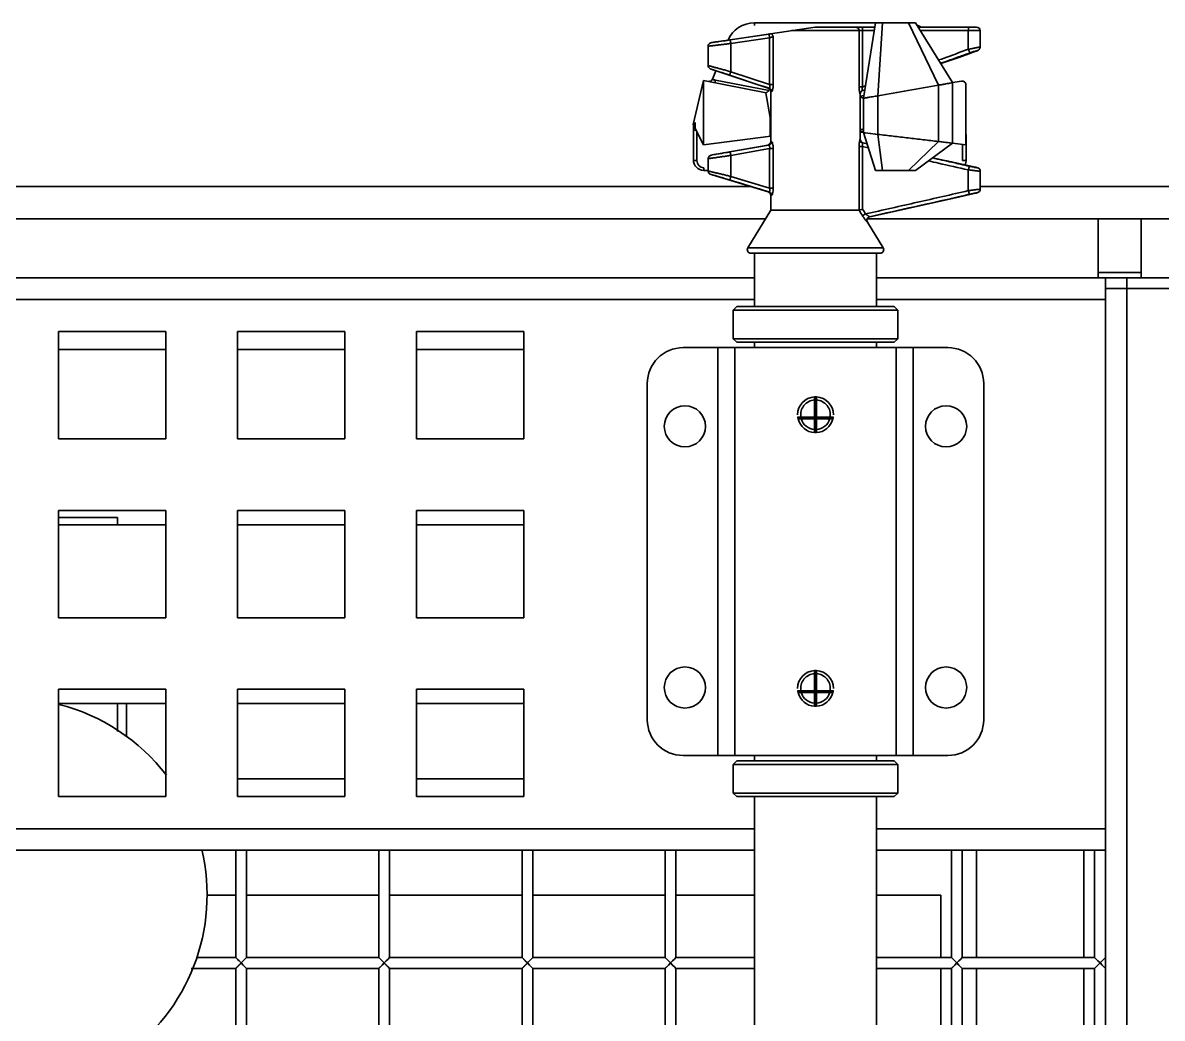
# Model space of a CAD drawing. Header units: millimetres. Extents: x 32496 to 166256, y 3504 to 23939.
# Drawn here: x 146806.7 to 147125.1, y 14450.9 to 14729.1 of the extents above; entities that cross this region are included whole.
import ezdxf

# ---------------------------------------------------------------- set-up
doc = ezdxf.new("R2010")
doc.units = ezdxf.units.MM
doc.layers.get('0').update_dxf_attribs({"lineweight": 35})

# ---------------------------------------------------------------- blocks, each defined once
blk = doc.blocks.new('8-1250')
at = {"linetype": 'Continuous'}
for p, q in [((-1585.22, -32177.49), (-1585.22, -32178.22)), ((-1585.22, -32177.49), (-1551.38, -32177.49)), ((-1554.69, -32198.58), (-1551.39, -32177.49)), ((-1554.69, -32198.58), (-1551.38, -32177.49)), ((-1551.38, -32177.49), (-1540.19, -32177.49)), ((-1550.69, -32197.88), (-1549.38, -32177.49)), ((-1533.8, -32194.92), (-1542.19, -32177.49)), ((-1540.18, -32177.52), (-1540.19, -32177.49)), ((-1529.83, -32194.22), (-1540.18, -32177.52)), ((-1596.9, -32182.99), (-1568.2, -32178.7)), ((-1581.15, -32180.67), (-1592, -32182.28)), ((-1580.63, -32180.56), (-1580.37, -32180.56)), ((-1551.73, -32179.69), (-1574.82, -32179.69)), ((-1568.05, -32178.69), (-1551.57, -32178.69)), ((-1555.94, -32195.38), (-1555.94, -32179.69)), ((-1554.96, -32179.69), (-1554.96, -32195.38)), ((-1523.13, -32178.69), (-1539.45, -32178.69)), ((-1522.13, -32179.69), (-1538.83, -32179.69)), ((-1525.43, -32179.69), (-1525.43, -32184.9)), ((-1522.13, -32179.69), (-1522.13, -32184.28)), ((-1598.13, -32184.04), (-1598.13, -32189.43)), ((-1592.13, -32183.31), (-1591.8, -32183.27)), ((-1591.8, -32183.27), (-1580.95, -32181.66)), ((-1591.8, -32183.27), (-1591.8, -32191.16)), ((-1580.95, -32194.77), (-1580.95, -32181.66)), ((-1579.95, -32181.42), (-1579.95, -32194.77)), ((-1533.13, -32188.89), (-1528.1, -32187.15)), ((-1523.34, -32185.45), (-1528.1, -32187.15)), ((-1526.07, -32186.43), (-1528.1, -32187.15)), ((-1523.33, -32185.44), (-1526.07, -32186.43)), ((-1523.33, -32185.44), (-1523.34, -32185.45)), ((-1523.22, -32185.41), (-1523.33, -32185.44)), ((-1597.04, -32190.54), (-1597.03, -32190.54)), ((-1581.31, -32195.8), (-1597.03, -32190.54)), ((-1595.99, -32190.89), (-1596.93, -32193.24)), ((-1599.42, -32193.58), (-1602.33, -32205.88)), ((-1599.42, -32211.58), (-1599.42, -32193.58)), ((-1599.42, -32193.58), (-1581.96, -32197.03)), ((-1581.12, -32196.45), (-1596.06, -32193.49)), ((-1591.8, -32191.16), (-1592.13, -32191.06)), ((-1580.95, -32194.77), (-1591.8, -32191.16)), ((-1527.3, -32193.78), (-1529.83, -32194.22)), ((-1581.99, -32197.03), (-1580.8, -32203.96)), ((-1581.31, -32195.8), (-1581.08, -32195.8)), ((-1580.95, -32194.77), (-1579.95, -32194.77)), ((-1580.63, -32210.69), (-1580.63, -32196.75)), ((-1580.41, -32196.75), (-1580.63, -32196.75)), ((-1555.94, -32195.38), (-1554.96, -32195.38)), ((-1555, -32196.46), (-1554.32, -32196.22)), ((-1555, -32196.46), (-1554.96, -32196.46)), ((-1554.15, -32195.1), (-1554.96, -32195.38)), ((-1554.96, -32196.46), (-1554.33, -32196.24)), ((-1533.8, -32210.67), (-1533.8, -32194.92)), ((-1529.83, -32194.22), (-1529.83, -32211.14)), ((-1526.13, -32211.58), (-1526.13, -32194.77)), ((-1555.63, -32197.4), (-1555.67, -32197.4)), ((-1555.63, -32210.08), (-1555.63, -32197.4)), ((-1554.57, -32197.82), (-1555.63, -32198)), ((-1554.73, -32198.59), (-1554.69, -32198.58)), ((-1554.69, -32208.2), (-1554.69, -32198.58)), ((-1550.69, -32197.88), (-1550.69, -32208.67)), ((-1602.01, -32206.5), (-1602.33, -32205.88)), ((-1602.25, -32206.75), (-1602.25, -32215.79)), ((-1602.18, -32206.38), (-1601.77, -32205.36)), ((-1601.72, -32207.06), (-1602.01, -32206.5)), ((-1601.77, -32205.36), (-1601.72, -32207.06)), ((-1580.8, -32203.95), (-1580.78, -32209.2)), ((-1601.72, -32207.06), (-1599.42, -32211.58)), ((-1601.25, -32207.99), (-1601.25, -32216.01)), ((-1599.42, -32211.58), (-1580.63, -32209.18)), ((-1550.69, -32208.67), (-1555.63, -32208.09)), ((-1551.38, -32218.79), (-1554.69, -32208.2)), ((-1551.39, -32218.79), (-1554.69, -32208.2)), ((-1550.69, -32208.67), (-1551.74, -32208.55)), ((-1549.38, -32218.79), (-1550.69, -32208.67)), ((-1526.13, -32208.63), (-1526.05, -32208.86)), ((-1526.05, -32215.79), (-1526.05, -32208.86)), ((-1581.45, -32211.67), (-1596.89, -32214.42)), ((-1581.23, -32211.67), (-1592.03, -32213.59)), ((-1591.8, -32214.57), (-1580.95, -32212.65)), ((-1581.23, -32211.67), (-1581.45, -32211.67)), ((-1580.95, -32223.74), (-1580.95, -32212.65)), ((-1579.95, -32212.65), (-1580.95, -32212.65)), ((-1580.63, -32210.69), (-1580.42, -32210.69)), ((-1579.95, -32212.65), (-1579.95, -32223.74)), ((-1555.94, -32229.89), (-1555.94, -32212.07)), ((-1554.96, -32212.07), (-1555.94, -32212.07)), ((-1555.66, -32210.08), (-1555.63, -32210.08)), ((-1554.96, -32212.07), (-1554.96, -32229.61)), ((-1554.96, -32212.07), (-1553.38, -32212.41)), ((-1554.84, -32211.06), (-1554.88, -32211.06)), ((-1553.72, -32211.31), (-1554.88, -32211.06)), ((-1554.84, -32211.06), (-1553.73, -32211.3)), ((-1542.19, -32218.79), (-1533.8, -32210.67)), ((-1540.19, -32218.79), (-1529.83, -32211.14)), ((-1529.83, -32211.14), (-1526.13, -32211.58)), ((-1527.05, -32216), (-1527.05, -32211.47)), ((-1598.13, -32215.49), (-1598.13, -32215.49)), ((-1598.13, -32215.49), (-1598.13, -32218.87)), ((-1596.89, -32214.42), (-1596.92, -32214.42)), ((-1592.13, -32214.62), (-1591.8, -32214.57)), ((-1591.8, -32214.57), (-1591.8, -32220.44)), ((-1535.41, -32215.26), (-1525.96, -32217.3)), ((-1598.13, -32218.79), (-1599.36, -32218.79)), ((-1551.38, -32218.79), (-1540.19, -32218.79)), ((-1528.21, -32216.81), (-1523.46, -32217.87)), ((-1525.96, -32217.3), (-1523.45, -32217.87)), ((-1525.43, -32218.6), (-1525.43, -32224.41)), ((-1523.46, -32217.87), (-1523.45, -32217.87)), ((-1522.13, -32218.98), (-1522.13, -32224.02)), ((-1597.01, -32219.98), (-1597, -32219.98)), ((-1581.34, -32224.75), (-1597, -32219.98)), ((-1591.8, -32220.44), (-1592.13, -32220.36)), ((-1580.95, -32223.74), (-1591.8, -32220.44)), ((-1586.13, -32223.29), (-2309.13, -32223.29)), ((-1581.34, -32224.75), (-1581.11, -32224.75)), ((-1580.95, -32223.74), (-1579.95, -32223.74)), ((-1580.63, -32229.89), (-1580.63, -32225.7)), ((-1580.41, -32225.7), (-1580.63, -32225.7)), ((-1523.46, -32225.14), (-1528.21, -32226.22)), ((-1525.84, -32225.69), (-1528.21, -32226.22)), ((-1523.44, -32225.13), (-1525.84, -32225.69)), ((-1523.44, -32225.13), (-1523.46, -32225.14)), ((-1523.35, -32225.11), (-1523.44, -32225.13)), ((-1386.63, -32223.29), (-1522.13, -32223.29)), ((-1552.97, -32231.69), (-1528.21, -32226.22)), ((-1580.63, -32229.89), (-1587.05, -32240.37)), ((-1580.63, -32229.89), (-1555.95, -32229.89)), ((-1553.01, -32231.69), (-1552.97, -32231.69)), ((-1582.1, -32232.29), (-2309.13, -32232.29)), ((-1386.63, -32232.29), (-1553.68, -32232.29)), ((-1553.61, -32233.19), (-1553.64, -32233.19)), ((-1553.61, -32233.19), (-1549.21, -32240.37)), ((-1489.13, -32248.79), (-1489.13, -32232.29)), ((-1477.13, -32248.79), (-1477.13, -32232.29)), ((-1587.05, -32240.37), (-1549.21, -32240.37)), ((-1550.06, -32241.89), (-1586.19, -32241.89)), ((-1585.13, -32241.89), (-1585.13, -32256.79)), ((-1551.13, -32241.89), (-1551.13, -32256.79)), ((-1489.13, -32247.29), (-1477.13, -32247.29)), ((-2211.13, -32248.79), (-1585.13, -32248.79)), ((-1551.13, -32248.79), (-1487.13, -32248.79)), ((-1487.13, -32408.79), (-1487.13, -32248.79)), ((-1407.13, -32248.79), (-1487.13, -32248.79)), ((-1481.13, -32248.79), (-1481.13, -32251.79)), ((-1407.13, -32251.79), (-1487.13, -32251.79)), ((-1487.13, -32251.79), (-1407.13, -32251.79)), ((-1481.13, -32251.79), (-1481.13, -34571.79)), ((-1585.13, -32254.79), (-2211.13, -32254.79)), ((-1590.13, -32256.79), (-1591.13, -32257.79)), ((-1546.13, -32256.79), (-1590.13, -32256.79)), ((-1487.13, -32254.79), (-1551.13, -32254.79)), ((-1546.13, -32256.79), (-1545.13, -32257.79)), ((-1591.13, -32257.79), (-1591.13, -32265.79)), ((-1545.13, -32257.79), (-1591.13, -32257.79)), ((-1545.13, -32257.79), (-1545.13, -32265.79)), ((-1779.63, -32263.79), (-1779.63, -32293.79)), ((-1749.63, -32263.79), (-1779.63, -32263.79)), ((-1749.63, -32293.79), (-1749.63, -32263.79)), ((-1729.63, -32263.79), (-1729.63, -32293.79)), ((-1699.63, -32263.79), (-1729.63, -32263.79)), ((-1699.63, -32293.79), (-1699.63, -32263.79)), ((-1679.63, -32263.79), (-1679.63, -32293.79)), ((-1649.63, -32263.79), (-1679.63, -32263.79)), ((-1649.63, -32293.79), (-1649.63, -32263.79)), ((-1591.13, -32265.79), (-1545.13, -32265.79)), ((-1590.13, -32266.79), (-1591.13, -32265.79)), ((-1590.13, -32266.79), (-1546.13, -32266.79)), ((-1585.13, -32266.79), (-1585.13, -32268.29)), ((-1551.13, -32266.79), (-1551.13, -32268.29)), ((-1546.13, -32266.79), (-1545.13, -32265.79)), ((-1779.63, -32268.79), (-1749.63, -32268.79)), ((-1729.63, -32268.79), (-1699.63, -32268.79)), ((-1679.63, -32268.79), (-1649.63, -32268.79)), ((-1605.13, -32268.29), (-1531.13, -32268.29)), ((-1595.43, -32382.29), (-1595.43, -32268.29)), ((-1590.63, -32382.29), (-1590.63, -32268.29)), ((-1545.63, -32268.29), (-1545.63, -32382.29)), ((-1540.83, -32268.29), (-1540.83, -32382.29)), ((-1615.13, -32278.29), (-1615.13, -32372.29)), ((-1521.13, -32278.29), (-1521.13, -32372.29)), ((-1568.38, -32282.05), (-1568.38, -32287.71)), ((-1568.13, -32292.04), (-1568.13, -32282.04)), ((-1568.13, -32292.04), (-1568.13, -32282.04)), ((-1567.88, -32287.71), (-1567.88, -32282.05)), ((-1573.04, -32287.71), (-1573.04, -32287.96)), ((-1568.38, -32287.71), (-1573.04, -32287.71)), ((-1572.99, -32288.21), (-1568.38, -32288.21)), ((-1568.38, -32288.21), (-1568.38, -32292.03)), ((-1563.21, -32287.71), (-1567.88, -32287.71)), ((-1567.88, -32292.03), (-1567.88, -32288.21)), ((-1567.88, -32288.21), (-1563.27, -32288.21)), ((-1563.21, -32287.96), (-1563.21, -32287.71)), ((-1779.63, -32293.79), (-1749.63, -32293.79)), ((-1729.63, -32293.79), (-1699.63, -32293.79)), ((-1679.63, -32293.79), (-1649.63, -32293.79)), ((-1779.63, -32313.79), (-1779.63, -32343.79)), ((-1749.63, -32313.79), (-1779.63, -32313.79)), ((-1749.63, -32343.79), (-1749.63, -32313.79)), ((-1729.63, -32313.79), (-1729.63, -32343.79)), ((-1699.63, -32313.79), (-1729.63, -32313.79)), ((-1699.63, -32343.79), (-1699.63, -32313.79)), ((-1679.63, -32313.79), (-1679.63, -32343.79)), ((-1649.63, -32313.79), (-1679.63, -32313.79)), ((-1649.63, -32343.79), (-1649.63, -32313.79)), ((-1779.63, -32315.79), (-1763.13, -32315.79)), ((-1779.63, -32317.79), (-1749.63, -32317.79)), ((-1763.13, -32315.79), (-1763.13, -32317.79)), ((-1729.63, -32317.79), (-1699.63, -32317.79)), ((-1679.63, -32317.79), (-1649.63, -32317.79)), ((-1779.63, -32343.79), (-1749.63, -32343.79)), ((-1729.63, -32343.79), (-1699.63, -32343.79)), ((-1679.63, -32343.79), (-1649.63, -32343.79)), ((-1568.38, -32358.55), (-1568.38, -32364.21)), ((-1568.13, -32368.54), (-1568.13, -32358.54)), ((-1568.13, -32368.54), (-1568.13, -32358.54)), ((-1567.88, -32364.21), (-1567.88, -32358.55)), ((-1779.63, -32363.79), (-1779.63, -32393.79)), ((-1749.63, -32363.79), (-1779.63, -32363.79)), ((-1749.63, -32393.79), (-1749.63, -32363.79)), ((-1729.63, -32363.79), (-1729.63, -32393.79)), ((-1699.63, -32363.79), (-1729.63, -32363.79)), ((-1699.63, -32393.79), (-1699.63, -32363.79)), ((-1679.63, -32363.79), (-1679.63, -32393.79)), ((-1649.63, -32363.79), (-1679.63, -32363.79)), ((-1649.63, -32393.79), (-1649.63, -32363.79)), ((-1573.04, -32364.21), (-1573.04, -32364.46)), ((-1568.38, -32364.21), (-1573.04, -32364.21)), ((-1572.99, -32364.71), (-1568.38, -32364.71)), ((-1568.38, -32364.71), (-1568.38, -32368.53)), ((-1563.21, -32364.21), (-1567.88, -32364.21)), ((-1567.88, -32368.53), (-1567.88, -32364.71)), ((-1567.88, -32364.71), (-1563.27, -32364.71)), ((-1563.21, -32364.46), (-1563.21, -32364.21)), ((-1779.63, -32367.79), (-1749.63, -32367.79)), ((-1763.13, -32367.79), (-1763.13, -32375.56)), ((-1760.63, -32377.04), (-1760.63, -32367.79)), ((-1729.63, -32367.79), (-1699.63, -32367.79)), ((-1679.63, -32367.79), (-1649.63, -32367.79)), ((-1605.13, -32382.29), (-1531.13, -32382.29)), ((-1590.13, -32383.79), (-1591.13, -32384.79)), ((-1591.13, -32384.79), (-1591.13, -32392.79)), ((-1545.13, -32384.79), (-1591.13, -32384.79)), ((-1546.13, -32383.79), (-1590.13, -32383.79)), ((-1585.13, -32382.29), (-1585.13, -32383.79)), ((-1551.13, -32382.29), (-1551.13, -32383.79)), ((-1546.13, -32383.79), (-1545.13, -32384.79)), ((-1545.13, -32384.79), (-1545.13, -32392.79)), ((-1699.63, -32388.79), (-1729.63, -32388.79)), ((-1649.63, -32388.79), (-1679.63, -32388.79)), ((-1779.63, -32393.79), (-1749.63, -32393.79)), ((-1729.63, -32393.79), (-1699.63, -32393.79)), ((-1679.63, -32393.79), (-1649.63, -32393.79)), ((-1591.13, -32392.79), (-1545.13, -32392.79)), ((-1590.13, -32393.79), (-1591.13, -32392.79)), ((-1590.13, -32393.79), (-1546.13, -32393.79)), ((-1585.13, -32393.79), (-1585.13, -33324.79)), ((-1551.13, -32393.79), (-1551.13, -33324.79)), ((-1546.13, -32393.79), (-1545.13, -32392.79)), ((-2211.13, -32402.79), (-1585.13, -32402.79)), ((-1551.13, -32402.79), (-1487.13, -32402.79)), ((-1585.13, -32408.79), (-2211.13, -32408.79)), ((-1730.13, -32408.79), (-1730.13, -32438.79)), ((-1727.13, -32408.79), (-1727.13, -32438.79)), ((-1690.13, -32408.79), (-1690.13, -32438.79)), ((-1687.13, -32408.79), (-1687.13, -32438.79)), ((-1650.13, -32408.79), (-1650.13, -32438.79)), ((-1647.13, -32408.79), (-1647.13, -32438.79)), ((-1610.13, -32408.79), (-1610.13, -32438.79)), ((-1607.13, -32408.79), (-1607.13, -32438.79)), ((-1487.13, -32408.79), (-1551.13, -32408.79)), ((-1530.13, -32408.79), (-1530.13, -32438.79)), ((-1527.13, -32408.79), (-1527.13, -32438.79)), ((-1523.13, -32438.79), (-1523.13, -32408.79)), ((-1493.13, -32438.79), (-1493.13, -32408.79)), ((-1490.13, -32408.79), (-1490.13, -32438.79)), ((-1487.13, -33311.79), (-1487.13, -32408.79)), ((-1730.13, -32421.29), (-1738.13, -32421.29)), ((-1690.13, -32421.29), (-1727.13, -32421.29)), ((-1650.13, -32421.29), (-1687.13, -32421.29)), ((-1610.13, -32421.29), (-1647.13, -32421.29)), ((-1585.13, -32421.29), (-1607.13, -32421.29)), ((-1533.13, -32421.29), (-1551.13, -32421.29)), ((-1533.13, -32438.79), (-1533.13, -32421.29)), ((-1741.05, -32438.79), (-1730.13, -32438.79)), ((-1730.13, -32441.79), (-1727.13, -32438.79)), ((-1727.13, -32441.79), (-1730.13, -32438.79)), ((-1727.13, -32438.79), (-1727.56, -32439.22)), ((-1727.13, -32438.79), (-1690.13, -32438.79)), ((-1690.13, -32441.79), (-1687.13, -32438.79)), ((-1687.13, -32441.79), (-1690.13, -32438.79)), ((-1687.13, -32438.79), (-1687.56, -32439.22)), ((-1687.13, -32438.79), (-1650.13, -32438.79)), ((-1650.13, -32441.79), (-1647.13, -32438.79)), ((-1647.13, -32441.79), (-1650.13, -32438.79)), ((-1647.13, -32438.79), (-1647.56, -32439.22)), ((-1647.13, -32438.79), (-1610.13, -32438.79)), ((-1610.13, -32441.79), (-1607.13, -32438.79)), ((-1607.13, -32441.79), (-1610.13, -32438.79)), ((-1607.13, -32438.79), (-1607.56, -32439.22)), ((-1607.13, -32438.79), (-1585.13, -32438.79)), ((-1551.13, -32438.79), (-1530.13, -32438.79)), ((-1530.13, -32441.79), (-1527.13, -32438.79)), ((-1527.13, -32441.79), (-1530.13, -32438.79)), ((-1527.13, -32438.79), (-1527.56, -32439.22)), ((-1527.13, -32438.79), (-1490.13, -32438.79)), ((-1490.13, -32441.79), (-1487.13, -32438.79)), ((-1487.13, -32441.79), (-1490.13, -32438.79)), ((-1487.13, -32438.79), (-1487.56, -32439.22)), ((-1742.59, -32441.79), (-1730.13, -32441.79)), ((-1730.13, -32441.79), (-1730.13, -32478.79)), ((-1730.01, -32441.67), (-1729.22, -32440.88)), ((-1729.22, -32440.88), (-1728.63, -32440.29)), ((-1727.13, -32441.79), (-1727.13, -32478.79)), ((-1727.13, -32441.79), (-1690.13, -32441.79)), ((-1690.13, -32441.79), (-1690.13, -32478.79)), ((-1690.01, -32441.67), (-1689.22, -32440.88)), ((-1689.22, -32440.88), (-1688.63, -32440.29)), ((-1687.13, -32441.79), (-1687.13, -32478.79)), ((-1687.13, -32441.79), (-1650.13, -32441.79)), ((-1650.13, -32441.79), (-1650.13, -32478.79)), ((-1650.01, -32441.67), (-1649.22, -32440.88)), ((-1649.22, -32440.88), (-1648.63, -32440.29)), ((-1647.13, -32441.79), (-1647.13, -32478.79)), ((-1647.13, -32441.79), (-1610.13, -32441.79)), ((-1610.13, -32441.79), (-1610.13, -32478.79)), ((-1610.01, -32441.67), (-1609.22, -32440.88)), ((-1609.22, -32440.88), (-1608.63, -32440.29)), ((-1607.13, -32441.79), (-1607.13, -32478.79)), ((-1607.13, -32441.79), (-1585.13, -32441.79)), ((-1551.13, -32441.79), (-1530.13, -32441.79)), ((-1533.13, -32478.79), (-1533.13, -32441.79)), ((-1530.13, -32441.79), (-1530.13, -32478.79)), ((-1530.01, -32441.67), (-1529.22, -32440.88)), ((-1529.22, -32440.88), (-1528.63, -32440.29)), ((-1527.13, -32441.79), (-1527.13, -32478.79)), ((-1527.13, -32441.79), (-1490.13, -32441.79)), ((-1523.13, -32478.79), (-1523.13, -32441.79)), ((-1493.13, -32478.79), (-1493.13, -32441.79)), ((-1490.13, -32441.79), (-1490.13, -32478.79)), ((-1490.01, -32441.67), (-1489.22, -32440.88)), ((-1489.22, -32440.88), (-1488.63, -32440.29))]:
    blk.add_line(p, q, dxfattribs=at)
for points in [[(-1598.13, -32184.04), (-1598.13, -32183.99), (-1598.09, -32183.76), (-1598, -32183.56), (-1597.88, -32183.38), (-1597.73, -32183.24), (-1597.58, -32183.15), (-1597.45, -32183.1), (-1597.36, -32183.07), (-1597.31, -32183.06), (-1597.26, -32183.05), (-1597.21, -32183.04), (-1597.16, -32183.03), (-1597.1, -32183.02), (-1597.03, -32183.01), (-1596.95, -32183), (-1596.9, -32182.99)], [(-1522.13, -32184.28), (-1522.13, -32184.36), (-1522.18, -32184.6), (-1522.28, -32184.81), (-1522.42, -32184.99), (-1522.57, -32185.12), (-1522.7, -32185.19), (-1522.8, -32185.24), (-1522.9, -32185.28), (-1523.04, -32185.34), (-1523.22, -32185.41)], [(-1597.04, -32190.54), (-1597.1, -32190.52), (-1597.22, -32190.48), (-1597.32, -32190.44), (-1597.4, -32190.41), (-1597.48, -32190.38), (-1597.57, -32190.33), (-1597.69, -32190.26), (-1597.86, -32190.12), (-1598.02, -32189.88), (-1598.12, -32189.58), (-1598.13, -32189.43)], [(-1552.71, -32208.43), (-1553.54, -32208.34), (-1554.16, -32208.26), (-1554.56, -32208.22), (-1554.69, -32208.2)], [(-1598.13, -32215.49), (-1598.13, -32215.41), (-1598.07, -32215.16), (-1597.97, -32214.94), (-1597.82, -32214.76), (-1597.65, -32214.64), (-1597.51, -32214.56), (-1597.4, -32214.52), (-1597.34, -32214.5), (-1597.29, -32214.49), (-1597.23, -32214.48), (-1597.16, -32214.47), (-1597.09, -32214.45), (-1597.01, -32214.44), (-1596.92, -32214.42)], [(-1597.01, -32219.98), (-1597.11, -32219.95), (-1597.22, -32219.91), (-1597.32, -32219.88), (-1597.41, -32219.85), (-1597.49, -32219.81), (-1597.59, -32219.77), (-1597.73, -32219.68), (-1597.89, -32219.52), (-1598.04, -32219.28), (-1598.12, -32219), (-1598.13, -32218.87)], [(-1523.45, -32217.87), (-1523.35, -32217.89), (-1523.17, -32217.93), (-1523.04, -32217.97), (-1522.94, -32217.99), (-1522.86, -32218.02), (-1522.75, -32218.05), (-1522.62, -32218.12), (-1522.48, -32218.22), (-1522.35, -32218.35), (-1522.24, -32218.52), (-1522.16, -32218.72), (-1522.13, -32218.94), (-1522.13, -32218.98)], [(-1522.13, -32224.02), (-1522.13, -32224.06), (-1522.16, -32224.28), (-1522.24, -32224.48), (-1522.35, -32224.64), (-1522.48, -32224.78), (-1522.61, -32224.88), (-1522.75, -32224.94), (-1522.85, -32224.98), (-1522.94, -32225.01), (-1523.04, -32225.03), (-1523.17, -32225.07), (-1523.35, -32225.11)], [(-1728.63, -32440.29), (-1729.21, -32439.7), (-1729.69, -32439.23)], [(-1727.56, -32439.22), (-1728.05, -32439.71), (-1728.63, -32440.29)], [(-1688.63, -32440.29), (-1689.21, -32439.7), (-1689.69, -32439.23)], [(-1687.56, -32439.22), (-1688.05, -32439.71), (-1688.63, -32440.29)], [(-1648.63, -32440.29), (-1649.21, -32439.7), (-1649.69, -32439.23)], [(-1647.56, -32439.22), (-1648.05, -32439.71), (-1648.63, -32440.29)], [(-1608.63, -32440.29), (-1609.21, -32439.7), (-1609.69, -32439.23)], [(-1607.56, -32439.22), (-1608.05, -32439.71), (-1608.63, -32440.29)], [(-1528.63, -32440.29), (-1529.21, -32439.7), (-1529.69, -32439.23)], [(-1527.56, -32439.22), (-1528.05, -32439.71), (-1528.63, -32440.29)], [(-1488.63, -32440.29), (-1489.21, -32439.7), (-1489.69, -32439.23)], [(-1487.56, -32439.22), (-1488.05, -32439.71), (-1488.63, -32440.29)], [(-1728.63, -32440.29), (-1728.04, -32440.88), (-1727.57, -32441.35), (-1727.13, -32441.79)], [(-1688.63, -32440.29), (-1688.04, -32440.88), (-1687.57, -32441.35), (-1687.13, -32441.79)], [(-1648.63, -32440.29), (-1648.04, -32440.88), (-1647.57, -32441.35), (-1647.13, -32441.79)], [(-1608.63, -32440.29), (-1608.04, -32440.88), (-1607.57, -32441.35), (-1607.13, -32441.79)], [(-1528.63, -32440.29), (-1528.04, -32440.88), (-1527.57, -32441.35), (-1527.13, -32441.79)], [(-1488.63, -32440.29), (-1488.04, -32440.88), (-1487.57, -32441.35), (-1487.13, -32441.79)]]:
    blk.add_lwpolyline(points, dxfattribs=at)
for centre in [(-1604.63, -32290.29), (-1531.63, -32290.29), (-1604.63, -32363.29), (-1531.63, -32363.29)]:
    blk.add_circle(centre, 5.75, dxfattribs=at)
for centre, radius, start, end in [((-1585.22, -32185.49), 8, 90.0034, 156.7497), ((-1542.94, -32185.49), 8, 58.6127, 66.829), ((-1573.3, -32232.75), 52.67, 97.7147, 97.9945), ((-1568.05, -32179.69), 1, 90, 98.5), ((-1523.13, -32179.69), 1, 0, 90), ((-1575.02, -32201.62), 20.83, 106.386, 106.5364), ((-1597.86, -32192.87), 1, 266.2547, 338.2384), ((271.05, -26623.36), 5872.18, 251.50059, 251.614589), ((-1527.13, -32194.77), 1, 0, 99.9421), ((-1581.63, -32196.75), 1, 0, 71.5), ((-1554.63, -32197.4), 1, 109.1197, 180), ((-1601.25, -32206.75), 1, 158.2387, 180.0035), ((-1581.63, -32210.69), 1, 280.0707, 0), ((-1554.63, -32210.08), 1, 180, 257.8114), ((-1599.25, -32215.79), 3, 180.0034, 267.8579), ((-1529.05, -32215.79), 3, 331.7212, 0.0034), ((-1581.63, -32225.7), 1, 0, 73.0707), ((-2298.21, -32694.21), 875.53, 31.90907, 32.02792), ((-2207.41, -32643.03), 772.4, 32.24603, 32.36008), ((-1552.76, -32232.66), 1, 102.4572, 211.4875), ((-1586.19, -32240.89), 1, 148.5125, 270), ((-1550.06, -32240.89), 1, 270, 31.4875), ((-1605.13, -32278.29), 10, 90, 180), ((-1531.13, -32278.29), 10, 0, 90), ((-1568.13, -32287.04), 5, 92.866, 180), ((-1568.13, -32287.04), 4.13, 93.467, 189.3474), ((-1568.13, -32287.04), 5, 87.1597, 92.8498), ((-1568.13, -32287.04), 4, 90, 93.5854), ((-1568.13, -32287.04), 4, 86.4157, 90), ((-1568.13, -32287.04), 5, 0, 87.1335), ((-1568.13, -32287.04), 4.13, 350.6526, 86.533), ((-1568.13, -32287.04), 5, 187.0798, 190.6197), ((-1568.13, -32287.04), 5, 190.5936, 193.5369), ((-1568.13, -32287.04), 5, 193.5497, 267.134), ((-1568.13, -32287.04), 4.13, 196.4614, 266.533), ((-1568.13, -32287.04), 4, 189.6635, 197.0293), ((-1568.13, -32287.04), 5, 272.8665, 346.4503), ((-1568.13, -32287.04), 4.13, 273.467, 343.5386), ((-1568.13, -32287.04), 4, 342.9707, 350.3365), ((-1568.13, -32287.04), 5, 346.4685, 349.4113), ((-1568.13, -32287.04), 5, 349.3804, 352.9203), ((-1568.13, -32287.04), 4, 266.4167, 270), ((-1568.13, -32287.04), 5, 267.1478, 272.8715), ((-1568.13, -32287.04), 4, 270, 273.5849), ((-1568.13, -32363.54), 5, 92.866, 180), ((-1568.13, -32363.54), 4.13, 93.467, 189.3474), ((-1568.13, -32363.54), 5, 87.1597, 92.8498), ((-1568.13, -32363.54), 4, 90, 93.5854), ((-1568.13, -32363.54), 4, 86.4151, 90), ((-1568.13, -32363.54), 5, 0, 87.1335), ((-1568.13, -32363.54), 4.13, 350.6526, 86.533), ((-1568.13, -32363.54), 5, 187.0798, 190.6197), ((-1568.13, -32363.54), 5, 190.5935, 193.5369), ((-1568.13, -32363.54), 5, 193.5497, 267.134), ((-1568.13, -32363.54), 4.13, 196.4614, 266.533), ((-1568.13, -32363.54), 4, 189.6635, 197.0293), ((-1568.13, -32363.54), 5, 272.8665, 346.4503), ((-1568.13, -32363.54), 4.13, 273.467, 343.5386), ((-1568.13, -32363.54), 4, 342.9707, 350.3365), ((-1568.13, -32363.54), 5, 346.4685, 349.4113), ((-1568.13, -32363.54), 5, 349.3804, 352.9203), ((-1793.13, -32421.29), 55, 37.5291, 75.6753), ((-1568.13, -32363.54), 4, 266.4167, 270), ((-1568.13, -32363.54), 5, 267.1478, 272.8715), ((-1568.13, -32363.54), 4, 270, 273.5849), ((-1605.13, -32372.29), 10, 180, 270), ((-1531.13, -32372.29), 10, 270, 0), ((-1793.13, -32421.29), 55, 166.6691, 13.3257)]:
    blk.add_arc(centre, radius, start, end, dxfattribs=at)
for points, knots in [([(-1580.62, -32180.59), (-1580.67, -32180.6), (-1580.84, -32180.62), (-1581.02, -32180.65), (-1581.15, -32180.67)], [0, 0, 0, 0, 0.247376, 1, 1, 1, 1]), ([(-1581.15, -32180.67), (-1581.15, -32180.67), (-1581.14, -32180.68), (-1581.13, -32180.7), (-1581.11, -32180.76), (-1581.09, -32180.85), (-1581.07, -32180.97), (-1581.04, -32181.13), (-1581, -32181.36), (-1580.97, -32181.54), (-1580.95, -32181.66)], [0, 0, 0, 0, 0.007915, 0.023378, 0.080847, 0.1756, 0.305452, 0.463538, 0.639556, 1, 1, 1, 1]), ([(-1579.95, -32181.42), (-1579.98, -32181.31), (-1580.05, -32181.11), (-1580.15, -32180.84), (-1580.23, -32180.67), (-1580.31, -32180.58), (-1580.35, -32180.56), (-1580.37, -32180.56)], [0, 0, 0, 0, 0.344356, 0.64446, 0.869976, 0.946391, 1, 1, 1, 1]), ([(-1555.94, -32179.69), (-1555.94, -32179.56), (-1555.99, -32179.3), (-1556.21, -32178.97), (-1556.53, -32178.74), (-1556.79, -32178.69), (-1556.92, -32178.69)], [0, 0, 0, 0, 0.252956, 0.504145, 0.752908, 1, 1, 1, 1]), ([(-1554.96, -32179.69), (-1554.96, -32179.62), (-1554.96, -32179.5), (-1554.96, -32179.31), (-1554.96, -32179.14), (-1554.95, -32178.99), (-1554.95, -32178.88), (-1554.95, -32178.81), (-1554.95, -32178.77), (-1554.95, -32178.74), (-1554.95, -32178.71), (-1554.95, -32178.7), (-1554.95, -32178.69), (-1554.95, -32178.69)], [0, 0, 0, 0, 0.194896, 0.38267, 0.555501, 0.706973, 0.831354, 0.881788, 0.923755, 0.956829, 0.980664, 0.99509, 1, 1, 1, 1]), ([(-1525.11, -32178.69), (-1525.16, -32178.69), (-1525.23, -32178.75), (-1525.29, -32178.86), (-1525.34, -32178.99), (-1525.38, -32179.14), (-1525.42, -32179.37), (-1525.43, -32179.56), (-1525.43, -32179.69)], [0, 0, 0, 0, 0.13115, 0.228996, 0.350259, 0.492509, 0.651759, 1, 1, 1, 1]), ([(-1598.13, -32184.04), (-1598.13, -32184.04), (-1598.11, -32184.04), (-1598.1, -32184.03), (-1598.06, -32184.03), (-1598.01, -32184.02), (-1597.94, -32184.01), (-1597.86, -32184), (-1597.77, -32183.99), (-1597.62, -32183.97), (-1597.4, -32183.94), (-1597.09, -32183.91), (-1596.74, -32183.87), (-1596.35, -32183.82), (-1595.91, -32183.77), (-1595.26, -32183.69), (-1594.39, -32183.59), (-1593.28, -32183.46), (-1592.52, -32183.36), (-1592.13, -32183.31)], [0, 0, 0, 0, 0.001374, 0.005129, 0.01127, 0.019772, 0.030608, 0.043762, 0.059231, 0.077015, 0.119451, 0.17016, 0.228538, 0.294792, 0.367685, 0.446108, 0.618842, 0.805094, 1, 1, 1, 1]), ([(-1595.15, -32182.74), (-1595.32, -32182.76), (-1595.89, -32182.84), (-1596.46, -32182.92), (-1596.86, -32182.98)], [0, 0, 0, 0, 0.309339, 1, 1, 1, 1]), ([(-1592, -32182.28), (-1592.28, -32182.33), (-1593.33, -32182.48), (-1594.38, -32182.63), (-1595.15, -32182.74)], [0, 0, 0, 0, 0.265698, 1, 1, 1, 1]), ([(-1591.8, -32183.27), (-1591.81, -32183.15), (-1591.84, -32182.97), (-1591.88, -32182.74), (-1591.91, -32182.59), (-1591.94, -32182.46), (-1591.96, -32182.38), (-1591.98, -32182.33), (-1591.98, -32182.31), (-1591.99, -32182.29), (-1592, -32182.29), (-1592, -32182.28)], [0, 0, 0, 0, 0.362012, 0.538694, 0.697252, 0.826771, 0.921275, 0.954138, 0.977679, 0.99258, 1, 1, 1, 1]), ([(-1580.9, -32181.64), (-1580.8, -32181.61), (-1580.61, -32181.56), (-1580.34, -32181.49), (-1580.12, -32181.44), (-1580, -32181.42), (-1579.95, -32181.42)], [0, 0, 0, 0, 0.320076, 0.612132, 0.847335, 1, 1, 1, 1]), ([(-1522.13, -32184.28), (-1522.13, -32184.28), (-1522.13, -32184.28), (-1522.14, -32184.28), (-1522.16, -32184.28), (-1522.19, -32184.28), (-1522.25, -32184.29), (-1522.34, -32184.3), (-1522.44, -32184.32), (-1522.57, -32184.34), (-1522.72, -32184.37), (-1522.96, -32184.41), (-1523.28, -32184.47), (-1523.71, -32184.55), (-1524.16, -32184.64), (-1524.47, -32184.7), (-1524.63, -32184.74)], [0, 0, 0, 0, 0.00151, 0.005277, 0.011483, 0.020137, 0.044778, 0.079162, 0.122753, 0.174608, 0.234375, 0.30172, 0.454443, 0.626065, 0.810141, 1, 1, 1, 1]), ([(-1525.43, -32184.9), (-1526.12, -32185.15), (-1528.88, -32186.16), (-1531.65, -32187.15), (-1533.73, -32187.89)], [0, 0, 0, 0, 0.248821, 1, 1, 1, 1]), ([(-1533.16, -32188.83), (-1532.74, -32188.69), (-1531.06, -32188.09), (-1529.39, -32187.5), (-1528.13, -32187.05)], [0, 0, 0, 0, 0.250704, 1, 1, 1, 1]), ([(-1528.13, -32187.05), (-1527.85, -32186.95), (-1526.74, -32186.55), (-1525.62, -32186.15), (-1524.78, -32185.85)], [0, 0, 0, 0, 0.25048, 1, 1, 1, 1]), ([(-1524.63, -32184.74), (-1524.7, -32184.75), (-1524.97, -32184.8), (-1525.23, -32184.86), (-1525.43, -32184.9)], [0, 0, 0, 0, 0.253076, 1, 1, 1, 1]), ([(-1524.78, -32185.85), (-1524.83, -32185.86), (-1524.92, -32185.81), (-1525.02, -32185.71), (-1525.15, -32185.53), (-1525.3, -32185.26), (-1525.39, -32185.03), (-1525.43, -32184.9)], [0, 0, 0, 0, 0.124256, 0.226601, 0.357035, 0.674449, 1, 1, 1, 1]), ([(-1524.78, -32185.85), (-1524.67, -32185.81), (-1524.23, -32185.65), (-1523.78, -32185.5), (-1523.44, -32185.4)], [0, 0, 0, 0, 0.255909, 1, 1, 1, 1]), ([(-1523.44, -32185.4), (-1523.41, -32185.39), (-1523.3, -32185.35), (-1523.19, -32185.32), (-1523.11, -32185.3)], [0, 0, 0, 0, 0.275315, 1, 1, 1, 1]), ([(-1523.04, -32185.34), (-1523.06, -32185.34), (-1523.16, -32185.38), (-1523.27, -32185.42), (-1523.34, -32185.45)], [0, 0, 0, 0, 0.219273, 1, 1, 1, 1]), ([(-1523.11, -32185.3), (-1523.07, -32185.29), (-1523.01, -32185.27), (-1522.94, -32185.25), (-1522.9, -32185.24), (-1522.86, -32185.23), (-1522.83, -32185.23), (-1522.82, -32185.22), (-1522.81, -32185.22), (-1522.8, -32185.23), (-1522.8, -32185.23), (-1522.81, -32185.24), (-1522.83, -32185.25), (-1522.86, -32185.26), (-1522.89, -32185.28), (-1522.95, -32185.3), (-1523.01, -32185.32), (-1523.04, -32185.34)], [0, 0, 0, 0, 0.221706, 0.313089, 0.39015, 0.451891, 0.498134, 0.528944, 0.544675, 0.548206, 0.552656, 0.571819, 0.606346, 0.656165, 0.720899, 0.800101, 1, 1, 1, 1]), ([(-1592.13, -32191.06), (-1592.51, -32190.96), (-1593.26, -32190.75), (-1594.35, -32190.46), (-1595.22, -32190.23), (-1595.87, -32190.06), (-1596.31, -32189.95), (-1596.71, -32189.84), (-1597.06, -32189.75), (-1597.37, -32189.66), (-1597.63, -32189.59), (-1597.82, -32189.54), (-1597.93, -32189.5), (-1598, -32189.48), (-1598.05, -32189.46), (-1598.09, -32189.45), (-1598.11, -32189.44), (-1598.13, -32189.43), (-1598.13, -32189.43)], [0, 0, 0, 0, 0.189717, 0.374323, 0.545076, 0.6242, 0.697433, 0.76391, 0.823499, 0.875614, 0.919104, 0.953512, 0.967323, 0.978754, 0.987739, 0.994241, 0.998283, 1, 1, 1, 1]), ([(-1597.03, -32190.54), (-1596.75, -32190.63), (-1596.09, -32190.84), (-1594.46, -32191.35), (-1593.12, -32191.78), (-1592.17, -32192.1)], [0, 0, 0, 0, 0.170254, 0.409898, 1, 1, 1, 1]), ([(-1596.06, -32193.49), (-1596.12, -32193.49), (-1596.25, -32193.48), (-1596.42, -32193.46), (-1596.58, -32193.43), (-1596.71, -32193.4), (-1596.81, -32193.37), (-1596.89, -32193.33), (-1596.93, -32193.29), (-1596.94, -32193.25), (-1596.93, -32193.24)], [0, 0, 0, 0, 0.19864, 0.384304, 0.551165, 0.694352, 0.809905, 0.896105, 0.954966, 1, 1, 1, 1]), ([(-1596.06, -32193.49), (-1596.08, -32193.58), (-1596.11, -32193.72), (-1596.15, -32193.89), (-1596.18, -32194), (-1596.21, -32194.09), (-1596.23, -32194.15), (-1596.24, -32194.18), (-1596.25, -32194.2), (-1596.26, -32194.2)], [0, 0, 0, 0, 0.388174, 0.564307, 0.717276, 0.839742, 0.927936, 0.980148, 1, 1, 1, 1]), ([(-1592.17, -32192.1), (-1592.16, -32192.1), (-1592.16, -32192.1), (-1592.14, -32192.07), (-1592.12, -32192.02), (-1592.08, -32191.93), (-1592.03, -32191.81), (-1591.97, -32191.66), (-1591.89, -32191.44), (-1591.83, -32191.27), (-1591.8, -32191.16)], [0, 0, 0, 0, 0.008674, 0.025015, 0.083872, 0.179875, 0.309757, 0.467536, 0.642566, 1, 1, 1, 1]), ([(-1581.86, -32197.01), (-1581.88, -32197.02), (-1581.91, -32197.03), (-1581.95, -32197.04), (-1581.96, -32197.03)], [0, 0, 0, 0, 0.593292, 1, 1, 1, 1]), ([(-1581.12, -32196.45), (-1581.25, -32196.57), (-1581.44, -32196.74), (-1581.69, -32196.92), (-1581.8, -32196.99), (-1581.86, -32197.01)], [0, 0, 0, 0, 0.576097, 0.815247, 1, 1, 1, 1]), ([(-1580.95, -32194.77), (-1580.91, -32194.91), (-1580.88, -32195.1), (-1580.87, -32195.36), (-1580.89, -32195.51), (-1580.92, -32195.64), (-1580.96, -32195.73), (-1581.02, -32195.79), (-1581.06, -32195.8), (-1581.08, -32195.8)], [0, 0, 0, 0, 0.371976, 0.534153, 0.674757, 0.790876, 0.88061, 0.947228, 1, 1, 1, 1]), ([(-1580.41, -32196.75), (-1580.41, -32196.54), (-1580.54, -32196.13), (-1580.89, -32195.86), (-1581.08, -32195.8)], [0, 0, 0, 0, 0.5024, 1, 1, 1, 1]), ([(-1580.41, -32196.75), (-1580.39, -32196.75), (-1580.32, -32196.7), (-1580.21, -32196.51), (-1580.08, -32196.11), (-1579.97, -32195.5), (-1579.95, -32195.03), (-1579.95, -32194.77)], [0, 0, 0, 0, 0.038519, 0.10352, 0.321793, 0.635971, 1, 1, 1, 1]), ([(-1555.94, -32195.38), (-1555.94, -32195.51), (-1555.94, -32195.77), (-1555.92, -32196.14), (-1555.88, -32196.49), (-1555.84, -32196.79), (-1555.79, -32197.04), (-1555.75, -32197.21), (-1555.72, -32197.31), (-1555.7, -32197.36), (-1555.69, -32197.39), (-1555.67, -32197.4), (-1555.67, -32197.4)], [0, 0, 0, 0, 0.190242, 0.374349, 0.544627, 0.696114, 0.820768, 0.915003, 0.949089, 0.97443, 0.991087, 1, 1, 1, 1]), ([(-1555, -32196.46), (-1555.19, -32196.52), (-1555.54, -32196.78), (-1555.67, -32197.2), (-1555.67, -32197.4)], [0, 0, 0, 0, 0.499583, 1, 1, 1, 1]), ([(-1555, -32196.46), (-1555.01, -32196.46), (-1555.02, -32196.44), (-1555.04, -32196.41), (-1555.05, -32196.36), (-1555.07, -32196.28), (-1555.08, -32196.14), (-1555.07, -32195.98), (-1555.04, -32195.72), (-1555, -32195.52), (-1554.96, -32195.38)], [0, 0, 0, 0, 0.028735, 0.052757, 0.08463, 0.173207, 0.292407, 0.440343, 0.610621, 1, 1, 1, 1]), ([(-1529.83, -32194.22), (-1529.88, -32194.23), (-1530.02, -32194.27), (-1530.37, -32194.33), (-1530.96, -32194.42), (-1531.78, -32194.58), (-1532.75, -32194.76), (-1533.44, -32194.86), (-1533.8, -32194.92)], [0, 0, 0, 0, 0.038792, 0.109335, 0.268557, 0.481271, 0.731126, 1, 1, 1, 1]), ([(-1555.63, -32198.07), (-1555.54, -32198.14), (-1555.36, -32198.27), (-1555.15, -32198.41), (-1554.98, -32198.51), (-1554.88, -32198.55), (-1554.8, -32198.58), (-1554.75, -32198.59), (-1554.73, -32198.59)], [0, 0, 0, 0, 0.327749, 0.621487, 0.748461, 0.8568, 0.941905, 1, 1, 1, 1]), ([(-1550.69, -32197.88), (-1550.95, -32197.93), (-1551.46, -32198.03), (-1552.2, -32198.15), (-1552.78, -32198.25), (-1553.21, -32198.32), (-1553.5, -32198.37), (-1553.77, -32198.42), (-1554, -32198.46), (-1554.2, -32198.5), (-1554.38, -32198.53), (-1554.51, -32198.55), (-1554.61, -32198.57), (-1554.65, -32198.59), (-1554.69, -32198.59), (-1554.69, -32198.58)], [0, 0, 0, 0, 0.193536, 0.380079, 0.552394, 0.631226, 0.704115, 0.770293, 0.829126, 0.880022, 0.922459, 0.956039, 0.980383, 0.995048, 1, 1, 1, 1]), ([(-1580.64, -32204.08), (-1580.68, -32204.07), (-1580.75, -32204.04), (-1580.8, -32203.99), (-1580.8, -32203.96)], [0, 0, 0, 0, 0.609057, 1, 1, 1, 1]), ([(-1602.25, -32207.49), (-1602.25, -32207.5), (-1602.22, -32207.51), (-1602.19, -32207.51), (-1602.12, -32207.52), (-1602.03, -32207.52), (-1601.91, -32207.53), (-1601.73, -32207.53), (-1601.58, -32207.53), (-1601.48, -32207.54)], [0, 0, 0, 0, 0.022399, 0.076104, 0.163443, 0.28218, 0.429418, 0.601405, 1, 1, 1, 1]), ([(-1580.8, -32207.1), (-1580.79, -32207.13), (-1580.74, -32207.19), (-1580.67, -32207.22), (-1580.63, -32207.23)], [0, 0, 0, 0, 0.395228, 1, 1, 1, 1]), ([(-1580.63, -32207.93), (-1580.67, -32207.94), (-1580.73, -32207.97), (-1580.79, -32208.01), (-1580.8, -32208.03)], [0, 0, 0, 0, 0.617416, 1, 1, 1, 1]), ([(-1555.63, -32207.35), (-1555.51, -32207.35), (-1555.28, -32207.33), (-1555.02, -32207.29), (-1554.86, -32207.23), (-1554.76, -32207.18), (-1554.69, -32207.12), (-1554.69, -32207.08)], [0, 0, 0, 0, 0.359686, 0.664501, 0.78496, 0.880256, 1, 1, 1, 1]), ([(-1554.69, -32208.05), (-1554.69, -32208.02), (-1554.76, -32207.97), (-1554.86, -32207.93), (-1554.97, -32207.9), (-1555.11, -32207.88), (-1555.33, -32207.85), (-1555.51, -32207.84), (-1555.63, -32207.84)], [0, 0, 0, 0, 0.107594, 0.201364, 0.322307, 0.467407, 0.632316, 1, 1, 1, 1]), ([(-1533.8, -32210.67), (-1534.5, -32210.6), (-1535.91, -32210.43), (-1538.73, -32210.08), (-1541.54, -32209.75), (-1544.36, -32209.42), (-1547.17, -32209.09), (-1549.29, -32208.84), (-1550.69, -32208.67)], [0, 0, 0, 0, 0.124999, 0.250002, 0.5, 0.625, 0.75, 1, 1, 1, 1]), ([(-1581.23, -32211.67), (-1581.12, -32211.65), (-1580.9, -32211.57), (-1580.63, -32211.35), (-1580.46, -32211.03), (-1580.42, -32210.8), (-1580.42, -32210.69)], [0, 0, 0, 0, 0.240407, 0.497499, 0.756094, 1, 1, 1, 1]), ([(-1581.23, -32211.67), (-1581.18, -32211.67), (-1581.11, -32211.73), (-1581.04, -32211.83), (-1580.99, -32211.95), (-1580.95, -32212.1), (-1580.92, -32212.33), (-1580.93, -32212.52), (-1580.95, -32212.65)], [0, 0, 0, 0, 0.128807, 0.225432, 0.344757, 0.485733, 0.64403, 1, 1, 1, 1]), ([(-1579.95, -32212.65), (-1579.95, -32212.4), (-1579.98, -32211.93), (-1580.08, -32211.32), (-1580.22, -32210.92), (-1580.33, -32210.74), (-1580.39, -32210.69), (-1580.42, -32210.69)], [0, 0, 0, 0, 0.367225, 0.680705, 0.897151, 0.961654, 1, 1, 1, 1]), ([(-1555.66, -32210.08), (-1555.67, -32210.08), (-1555.68, -32210.1), (-1555.7, -32210.12), (-1555.72, -32210.17), (-1555.75, -32210.27), (-1555.79, -32210.43), (-1555.84, -32210.68), (-1555.88, -32210.97), (-1555.93, -32211.44), (-1555.94, -32211.81), (-1555.94, -32212.07)], [0, 0, 0, 0, 0.008853, 0.025335, 0.050479, 0.084314, 0.176969, 0.301269, 0.45178, 0.622727, 1, 1, 1, 1]), ([(-1555.66, -32210.08), (-1555.66, -32210.19), (-1555.63, -32210.42), (-1555.46, -32210.72), (-1555.2, -32210.95), (-1554.98, -32211.04), (-1554.88, -32211.06)], [0, 0, 0, 0, 0.242938, 0.500426, 0.757661, 1, 1, 1, 1]), ([(-1554.96, -32212.07), (-1554.98, -32211.94), (-1555.01, -32211.7), (-1555, -32211.38), (-1554.96, -32211.18), (-1554.92, -32211.08), (-1554.89, -32211.06), (-1554.88, -32211.06)], [0, 0, 0, 0, 0.381736, 0.697136, 0.908172, 0.96777, 1, 1, 1, 1]), ([(-1529.83, -32211.14), (-1530.27, -32211.09), (-1530.9, -32211.01), (-1531.75, -32210.91), (-1532.4, -32210.84), (-1533.09, -32210.75), (-1533.56, -32210.7), (-1533.8, -32210.67)], [0, 0, 0, 0, 0.332815, 0.479772, 0.643538, 0.818914, 1, 1, 1, 1]), ([(-1602.25, -32215.79), (-1602.25, -32215.83), (-1602.18, -32215.88), (-1602.08, -32215.92), (-1601.95, -32215.95), (-1601.79, -32215.98), (-1601.55, -32216), (-1601.37, -32216.01), (-1601.25, -32216.01)], [0, 0, 0, 0, 0.10114, 0.196745, 0.324488, 0.478886, 0.649987, 1, 1, 1, 1]), ([(-1599.34, -32218.01), (-1599.6, -32218), (-1599.98, -32217.9), (-1600.42, -32217.64), (-1600.71, -32217.39), (-1600.94, -32217.09), (-1601.18, -32216.64), (-1601.25, -32216.26), (-1601.25, -32216.01)], [0, 0, 0, 0, 0.252238, 0.378281, 0.503699, 0.628722, 0.753168, 1, 1, 1, 1]), ([(-1598.13, -32215.49), (-1598.13, -32215.48), (-1598.11, -32215.48), (-1598.09, -32215.47), (-1598.06, -32215.47), (-1598.01, -32215.46), (-1597.94, -32215.45), (-1597.86, -32215.44), (-1597.77, -32215.42), (-1597.62, -32215.4), (-1597.39, -32215.37), (-1597.09, -32215.32), (-1596.74, -32215.27), (-1596.34, -32215.22), (-1595.91, -32215.16), (-1595.26, -32215.07), (-1594.38, -32214.94), (-1593.28, -32214.79), (-1592.52, -32214.68), (-1592.13, -32214.62)], [0, 0, 0, 0, 0.001418, 0.005211, 0.011394, 0.019944, 0.030833, 0.044044, 0.059573, 0.077418, 0.119978, 0.170806, 0.229291, 0.295623, 0.368559, 0.44698, 0.619567, 0.805525, 1, 1, 1, 1]), ([(-1595.77, -32214.22), (-1595.88, -32214.24), (-1596.25, -32214.31), (-1596.63, -32214.37), (-1596.89, -32214.42)], [0, 0, 0, 0, 0.302391, 1, 1, 1, 1]), ([(-1592.03, -32213.59), (-1592.37, -32213.65), (-1593.61, -32213.86), (-1594.86, -32214.07), (-1595.77, -32214.22)], [0, 0, 0, 0, 0.274341, 1, 1, 1, 1]), ([(-1591.8, -32214.57), (-1591.82, -32214.45), (-1591.85, -32214.27), (-1591.9, -32214.04), (-1591.93, -32213.89), (-1591.96, -32213.76), (-1591.99, -32213.68), (-1592, -32213.63), (-1592.01, -32213.61), (-1592.02, -32213.59), (-1592.02, -32213.59), (-1592.03, -32213.59)], [0, 0, 0, 0, 0.361291, 0.537709, 0.69614, 0.825714, 0.920457, 0.953502, 0.977256, 0.992387, 1, 1, 1, 1]), ([(-1536.55, -32216.11), (-1535.61, -32216.32), (-1531.91, -32217.14), (-1528.2, -32217.97), (-1525.43, -32218.6)], [0, 0, 0, 0, 0.251741, 1, 1, 1, 1]), ([(-1528.22, -32216.88), (-1528.82, -32216.74), (-1531.23, -32216.21), (-1533.63, -32215.68), (-1535.44, -32215.28)], [0, 0, 0, 0, 0.248881, 1, 1, 1, 1]), ([(-1531.72, -32216.07), (-1531.42, -32216.13), (-1530.25, -32216.37), (-1529.09, -32216.62), (-1528.22, -32216.81)], [0, 0, 0, 0, 0.25431, 1, 1, 1, 1]), ([(-1527.05, -32216), (-1526.93, -32216), (-1526.74, -32216), (-1526.51, -32215.97), (-1526.35, -32215.94), (-1526.22, -32215.91), (-1526.12, -32215.87), (-1526.05, -32215.82), (-1526.05, -32215.79)], [0, 0, 0, 0, 0.350009, 0.521111, 0.67551, 0.803255, 0.89886, 1, 1, 1, 1]), ([(-1599.36, -32218.79), (-1599.36, -32218.79), (-1599.36, -32218.78), (-1599.36, -32218.77), (-1599.36, -32218.75), (-1599.36, -32218.73), (-1599.36, -32218.7), (-1599.35, -32218.64), (-1599.35, -32218.56), (-1599.35, -32218.45), (-1599.35, -32218.31), (-1599.33, -32218.16), (-1599.33, -32218.06), (-1599.34, -32218.01)], [0, 0, 0, 0, 0.004574, 0.018201, 0.040783, 0.072222, 0.112361, 0.1608, 0.280802, 0.428902, 0.601789, 0.795918, 1, 1, 1, 1]), ([(-1592.13, -32220.36), (-1592.51, -32220.26), (-1593.26, -32220.08), (-1594.35, -32219.81), (-1595.23, -32219.6), (-1595.88, -32219.45), (-1596.31, -32219.34), (-1596.71, -32219.25), (-1597.07, -32219.16), (-1597.38, -32219.08), (-1597.64, -32219.02), (-1597.82, -32218.97), (-1597.94, -32218.94), (-1598, -32218.92), (-1598.06, -32218.91), (-1598.09, -32218.89), (-1598.11, -32218.88), (-1598.13, -32218.88), (-1598.13, -32218.87)], [0, 0, 0, 0, 0.1905, 0.37571, 0.546747, 0.625901, 0.699034, 0.765348, 0.824913, 0.876808, 0.919873, 0.954087, 0.967793, 0.979118, 0.988002, 0.99441, 0.998364, 1, 1, 1, 1]), ([(-1524.9, -32217.62), (-1525.18, -32217.56), (-1526.28, -32217.31), (-1527.39, -32217.06), (-1528.22, -32216.88)], [0, 0, 0, 0, 0.249467, 1, 1, 1, 1]), ([(-1524.9, -32217.62), (-1524.95, -32217.61), (-1525.03, -32217.67), (-1525.12, -32217.77), (-1525.23, -32217.95), (-1525.34, -32218.23), (-1525.4, -32218.47), (-1525.43, -32218.6)], [0, 0, 0, 0, 0.124932, 0.226456, 0.355286, 0.671452, 1, 1, 1, 1]), ([(-1525.43, -32218.6), (-1525.36, -32218.6), (-1525.1, -32218.64), (-1524.83, -32218.67), (-1524.63, -32218.7)], [0, 0, 0, 0, 0.24524, 1, 1, 1, 1]), ([(-1524.9, -32217.62), (-1524.79, -32217.64), (-1524.35, -32217.74), (-1523.91, -32217.83), (-1523.58, -32217.9)], [0, 0, 0, 0, 0.254893, 1, 1, 1, 1]), ([(-1524.63, -32218.7), (-1524.47, -32218.72), (-1524.15, -32218.76), (-1523.69, -32218.82), (-1523.27, -32218.87), (-1522.94, -32218.91), (-1522.71, -32218.93), (-1522.56, -32218.95), (-1522.44, -32218.96), (-1522.33, -32218.97), (-1522.25, -32218.98), (-1522.19, -32218.98), (-1522.16, -32218.98), (-1522.14, -32218.99), (-1522.13, -32218.98), (-1522.13, -32218.98), (-1522.13, -32218.98)], [0, 0, 0, 0, 0.193001, 0.379219, 0.551283, 0.70363, 0.769867, 0.828721, 0.880012, 0.922718, 0.956167, 0.980352, 0.988894, 0.995006, 0.99868, 1, 1, 1, 1]), ([(-1523.58, -32217.9), (-1523.55, -32217.9), (-1523.43, -32217.92), (-1523.32, -32217.95), (-1523.24, -32217.96)], [0, 0, 0, 0, 0.276257, 1, 1, 1, 1]), ([(-1523.16, -32217.94), (-1523.18, -32217.93), (-1523.28, -32217.91), (-1523.38, -32217.88), (-1523.46, -32217.87)], [0, 0, 0, 0, 0.217961, 1, 1, 1, 1]), ([(-1523.24, -32217.96), (-1523.19, -32217.97), (-1523.13, -32217.98), (-1523.06, -32217.99), (-1523.01, -32218), (-1522.98, -32218), (-1522.95, -32218.01), (-1522.93, -32218.01), (-1522.92, -32218.01), (-1522.92, -32218.01), (-1522.92, -32218), (-1522.92, -32218), (-1522.93, -32218), (-1522.95, -32217.99), (-1522.97, -32217.99), (-1523.01, -32217.98), (-1523.07, -32217.96), (-1523.12, -32217.95), (-1523.16, -32217.94)], [0, 0, 0, 0, 0.226859, 0.319941, 0.398591, 0.462221, 0.510512, 0.543239, 0.560316, 0.56343, 0.566299, 0.572545, 0.58262, 0.614459, 0.661876, 0.724677, 0.802359, 1, 1, 1, 1]), ([(-1597, -32219.98), (-1596.73, -32220.06), (-1596.06, -32220.25), (-1594.44, -32220.72), (-1593.1, -32221.11), (-1592.14, -32221.4)], [0, 0, 0, 0, 0.169619, 0.408883, 1, 1, 1, 1]), ([(-1592.14, -32221.4), (-1592.14, -32221.4), (-1592.13, -32221.39), (-1592.12, -32221.37), (-1592.09, -32221.32), (-1592.06, -32221.23), (-1592.01, -32221.1), (-1591.96, -32220.96), (-1591.89, -32220.73), (-1591.83, -32220.56), (-1591.8, -32220.44)], [0, 0, 0, 0, 0.008476, 0.024598, 0.083081, 0.178859, 0.308688, 0.466587, 0.64187, 1, 1, 1, 1]), ([(-1580.95, -32223.74), (-1580.92, -32223.87), (-1580.88, -32224.06), (-1580.88, -32224.31), (-1580.9, -32224.46), (-1580.94, -32224.59), (-1580.99, -32224.68), (-1581.04, -32224.74), (-1581.09, -32224.75), (-1581.11, -32224.75)], [0, 0, 0, 0, 0.369088, 0.530381, 0.670693, 0.787191, 0.877959, 0.94605, 1, 1, 1, 1]), ([(-1580.41, -32225.7), (-1580.41, -32225.49), (-1580.55, -32225.07), (-1580.91, -32224.81), (-1581.11, -32224.75)], [0, 0, 0, 0, 0.502454, 1, 1, 1, 1]), ([(-1580.41, -32225.7), (-1580.39, -32225.7), (-1580.32, -32225.66), (-1580.21, -32225.47), (-1580.08, -32225.07), (-1579.97, -32224.46), (-1579.95, -32223.99), (-1579.95, -32223.74)], [0, 0, 0, 0, 0.038497, 0.103382, 0.32117, 0.63522, 1, 1, 1, 1]), ([(-1525.43, -32224.41), (-1530.15, -32225.51), (-1539.72, -32227.68), (-1549.29, -32229.83), (-1554.14, -32230.91)], [0, 0, 0, 0, 0.494271, 1, 1, 1, 1]), ([(-1528.22, -32226.15), (-1527.94, -32226.09), (-1526.83, -32225.83), (-1525.73, -32225.58), (-1524.9, -32225.39)], [0, 0, 0, 0, 0.25053, 1, 1, 1, 1]), ([(-1524.63, -32224.31), (-1524.7, -32224.31), (-1524.96, -32224.35), (-1525.23, -32224.39), (-1525.43, -32224.41)], [0, 0, 0, 0, 0.254129, 1, 1, 1, 1]), ([(-1524.9, -32225.39), (-1524.94, -32225.4), (-1525.03, -32225.34), (-1525.11, -32225.24), (-1525.23, -32225.06), (-1525.34, -32224.78), (-1525.4, -32224.54), (-1525.43, -32224.41)], [0, 0, 0, 0, 0.125035, 0.226692, 0.355579, 0.671738, 1, 1, 1, 1]), ([(-1524.9, -32225.39), (-1524.78, -32225.36), (-1524.34, -32225.26), (-1523.89, -32225.17), (-1523.56, -32225.1)], [0, 0, 0, 0, 0.25568, 1, 1, 1, 1]), ([(-1522.13, -32224.02), (-1522.13, -32224.02), (-1522.13, -32224.02), (-1522.14, -32224.01), (-1522.16, -32224.02), (-1522.19, -32224.02), (-1522.25, -32224.02), (-1522.33, -32224.03), (-1522.44, -32224.04), (-1522.56, -32224.05), (-1522.71, -32224.07), (-1522.94, -32224.1), (-1523.27, -32224.13), (-1523.69, -32224.19), (-1524.15, -32224.24), (-1524.47, -32224.28), (-1524.63, -32224.31)], [0, 0, 0, 0, 0.001344, 0.005019, 0.011093, 0.01956, 0.043662, 0.077295, 0.119973, 0.170885, 0.229788, 0.296445, 0.448174, 0.620947, 0.806535, 1, 1, 1, 1]), ([(-1523.56, -32225.1), (-1523.53, -32225.1), (-1523.42, -32225.07), (-1523.3, -32225.05), (-1523.22, -32225.04)], [0, 0, 0, 0, 0.276399, 1, 1, 1, 1]), ([(-1523.15, -32225.06), (-1523.17, -32225.07), (-1523.27, -32225.09), (-1523.38, -32225.12), (-1523.46, -32225.14)], [0, 0, 0, 0, 0.218275, 1, 1, 1, 1]), ([(-1523.22, -32225.04), (-1523.18, -32225.03), (-1523.12, -32225.02), (-1523.05, -32225.01), (-1523.01, -32225), (-1522.97, -32225), (-1522.95, -32224.99), (-1522.93, -32224.99), (-1522.92, -32224.99), (-1522.91, -32224.99), (-1522.91, -32225), (-1522.92, -32225), (-1522.93, -32225), (-1522.94, -32225.01), (-1522.97, -32225.01), (-1523, -32225.02), (-1523.06, -32225.04), (-1523.11, -32225.05), (-1523.15, -32225.06)], [0, 0, 0, 0, 0.226644, 0.31951, 0.3979, 0.461247, 0.509242, 0.541667, 0.558456, 0.561503, 0.564531, 0.570948, 0.581178, 0.613263, 0.660816, 0.723642, 0.801383, 1, 1, 1, 1]), ([(-1553.01, -32231.69), (-1548.83, -32230.77), (-1540.57, -32228.93), (-1532.31, -32227.08), (-1528.22, -32226.15)], [0, 0, 0, 0, 0.504884, 1, 1, 1, 1]), ([(-1528.21, -32226.22), (-1528.47, -32226.27), (-1529.51, -32226.5), (-1530.56, -32226.73), (-1531.34, -32226.9)], [0, 0, 0, 0, 0.246134, 1, 1, 1, 1]), ([(-1555.95, -32229.89), (-1555.95, -32229.89), (-1555.94, -32229.89), (-1555.94, -32229.89), (-1555.94, -32229.89)], [0, 0, 0, 0, 0.496885, 1, 1, 1, 1]), ([(-1554.96, -32229.61), (-1555.07, -32229.64), (-1555.39, -32229.73), (-1555.72, -32229.83), (-1555.94, -32229.89)], [0, 0, 0, 0, 0.333578, 1, 1, 1, 1]), ([(-1554.14, -32230.91), (-1554.32, -32231.02), (-1554.57, -32231.18), (-1554.85, -32231.35), (-1554.95, -32231.41), (-1554.99, -32231.43)], [0, 0, 0, 0, 0.65043, 0.877876, 1, 1, 1, 1]), ([(-1554.99, -32231.43), (-1554.91, -32231.54), (-1554.77, -32231.77), (-1554.55, -32232.09), (-1554.34, -32232.38), (-1554.14, -32232.64), (-1553.98, -32232.84), (-1553.87, -32232.96), (-1553.81, -32233.04), (-1553.75, -32233.1), (-1553.7, -32233.15), (-1553.67, -32233.17), (-1553.65, -32233.19), (-1553.64, -32233.19)], [0, 0, 0, 0, 0.182859, 0.360217, 0.526195, 0.676404, 0.803824, 0.857771, 0.904174, 0.941929, 0.970604, 0.989964, 1, 1, 1, 1]), ([(-1553.01, -32231.69), (-1553.01, -32231.69), (-1553.03, -32231.68), (-1553.06, -32231.67), (-1553.1, -32231.65), (-1553.17, -32231.61), (-1553.28, -32231.55), (-1553.43, -32231.45), (-1553.59, -32231.34), (-1553.84, -32231.16), (-1554.02, -32231.01), (-1554.14, -32230.91)], [0, 0, 0, 0, 0.012679, 0.034772, 0.066113, 0.106411, 0.211173, 0.341457, 0.492254, 0.655825, 1, 1, 1, 1]), ([(-1553.01, -32231.69), (-1553.11, -32231.71), (-1553.31, -32231.79), (-1553.57, -32232), (-1553.75, -32232.31), (-1553.79, -32232.55), (-1553.79, -32232.66)], [0, 0, 0, 0, 0.224705, 0.474607, 0.738326, 1, 1, 1, 1]), ([(-1553.79, -32232.66), (-1553.79, -32232.71), (-1553.78, -32232.89), (-1553.71, -32233.07), (-1553.64, -32233.19)], [0, 0, 0, 0, 0.268755, 1, 1, 1, 1])]:
    blk.add_open_spline(points, degree=3, knots=knots, dxfattribs=at)
for points in [[(-1550.69, -32197.88), (-1547.88, -32197.39), (-1542.25, -32196.4), (-1536.61, -32195.42), (-1533.8, -32194.92)], [(-1592.14, -32221.4), (-1588.46, -32222.52), (-1584.79, -32223.64), (-1581.11, -32224.75)]]:
    blk.add_open_spline(points, degree=3, dxfattribs=at)

msp = doc.modelspace()

# ---------------------------------------------------------------- block references
at = {"color": 6}
msp.add_blockref('8-1250', (148596.331, 46906.597), dxfattribs=at)

doc.saveas('drawing.dxf')
